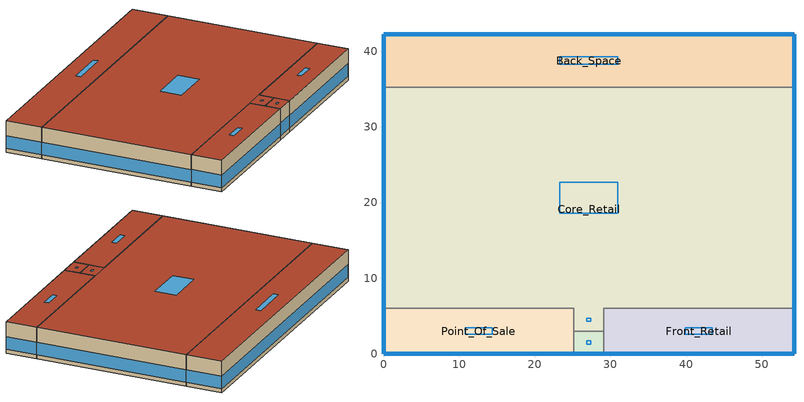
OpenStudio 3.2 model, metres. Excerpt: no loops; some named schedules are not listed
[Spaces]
Core_Retail
 floor ground: 54.27,35.27 54.27,6 29.14,6 29.14,3 25.14,3 25.14,6 0,6 0,35.27 z0
 wall outside: 54.27,6 54.27,35.27 / 0,35.27 0,6 z0:6.1
 wall to Back_Space: 54.27,35.27 0,35.27 z0:6.1
 wall to Front_Entry: 25.14,3 29.14,3 z0:6.1
 wall to Point_Of_Sale: 0,6 25.14,6 25.14,3 z0:6.1
 wall to Front_Retail: 29.14,3 29.14,6 54.27,6 z0:6.1
 window (BTAP-Ext-FixedWindow:U=0.190 SHGC=0.600): 54.27,6.03 54.27,35.24 / 0,35.24 0,6.03 z0.76:3.2
 roof outside: 29.14,3 29.14,6 25.14,6 25.14,3 z6.1; 54.27,6 54.27,35.27 0,35.27 0,6 z6.1
 skylight (BTAP-Ext-Skylights:U=0.190 SHGC=0.600): 27.42,4.29 27.42,4.71 26.85,4.71 26.85,4.29 z6.1; 30.97,18.57 30.97,22.7 23.3,22.7 23.3,18.57 z6.1
Back_Space
 floor ground: 54.27,42.27 54.27,35.27 0,35.27 0,42.27 z0
 wall outside: 54.27,35.27 54.27,42.27 0,42.27 0,35.27 z0:6.1
 window (BTAP-Ext-FixedWindow:U=0.190 SHGC=0.600): 54.27,35.3 54.27,42.24 / 0,42.24 0,35.3 z0.76:3.22; 54.24,42.27 0.03,42.27 z0.76:3.2
 roof outside: 54.27,35.27 54.27,42.27 0,42.27 0,35.27 z6.1
 skylight (BTAP-Ext-Skylights:U=0.190 SHGC=0.600): 30.97,38.28 30.97,39.26 23.3,39.26 23.3,38.28 z6.1
Front_Retail
 floor ground: 54.27,6 54.27,0 29.14,0 29.14,6 z0
 wall outside: 29.14,0 54.27,0 54.27,6 z0:6.1
 wall to Front_Entry: 29.14,3 29.14,0 z0:6.1
 window (BTAP-Ext-FixedWindow:U=0.190 SHGC=0.600): 54.27,0.03 54.27,5.97 z0.76:3.22; 29.16,0 54.24,0 z0.76:3.21
 roof outside: 54.27,0 54.27,6 29.14,6 29.14,0 z6.1
 skylight (BTAP-Ext-Skylights:U=0.190 SHGC=0.600): 43.48,2.58 43.48,3.42 39.93,3.42 39.93,2.58 z6.1
Point_Of_Sale
 floor ground: 25.14,6 25.14,0 0,0 0,6 z0
 wall outside: 0,6 0,0 25.14,0 z0:6.1
 wall to Front_Entry: 25.14,0 25.14,3 z0:6.1
 window (BTAP-Ext-FixedWindow:U=0.190 SHGC=0.600): 0.03,0 25.11,0 z0.76:3.21; 0,5.97 0,0.03 z0.76:3.22
 roof outside: 25.14,0 25.14,6 0,6 0,0 z6.1
 skylight (BTAP-Ext-Skylights:U=0.190 SHGC=0.600): 14.34,2.58 14.34,3.42 10.79,3.42 10.79,2.58 z6.1
Front_Entry
 floor ground: 29.14,3 29.14,0 25.14,0 25.14,3 z0
 wall outside: 25.14,0 29.14,0 z0:6.1
 window (BTAP-Ext-FixedWindow:U=0.190 SHGC=0.600): 25.16,0 29.11,0 z0.76:3.23
 roof outside: 29.14,0 29.14,3 25.14,3 25.14,0 z6.1
 skylight (BTAP-Ext-Skylights:U=0.190 SHGC=0.600): 27.42,1.29 27.42,1.71 26.85,1.71 26.85,1.29 z6.1
[Site]
Toronto Pearson Intl AP: Latitude {deg}=43.677; Longitude {deg}=-79.631; Time Zone {hr}=-5; Elevation {m}=173.4; Terrain=City
[Building]
RetailStandalone: North Axis {deg}=0; Default Construction Set=BTAP-Mass at hdd = 3890.0; Standards Number of Stories=1; Standards Number of Above Ground Stories=1; Standards Template=NECB2017; Standards Building Type=RetailStandalone
[Site:WaterMainsTemperature]
Calculation Method=Correlation; Annual Average Outdoor Air Temperature {C}=9.05833; Maximum Difference In Monthly Average Outdoor Air Temperatures {deltaC}=28.3
[Site:GroundTemperature:BuildingSurface]
19.527, 19.502, 19.536, 19.598, 20.002, 21.64, 22.225, 22.375, 21.449, 20.121, 19.802, 19.633
[SizingPeriod:DesignDay] Barometric Pressure {Pa}=99259; Sky Clearness=0; Rain Indicator=0; Snow Indicator=0; Day of Month=21; Daylight Saving Time Indicator=0; Humidity Indicating Type=Wetbulb; Dry-Bulb Temperature Range Modifier Type=DefaultMultipliers
Name | Maximum Dry-Bulb Temperature {C} | Daily Dry-Bulb Temperature Range {deltaC} | Humidity Indicating Conditions at Maximum Dry-Bulb | Wind Speed {m/s} | Wind Direction {deg} | Month | Day Type | Solar Model Indicator | ASHRAE Taub | ASHRAE Taud
Toronto Pearson Intl AP Ann Clg .4% Condns DB=>MWB | 31.3 | 9.7 | 22.4 | 6 | 270 | 7 | SummerDesignDay | ASHRAETau | 0.425 | 2.27
Toronto Pearson Intl AP Ann Htg 99.6% Condns DB | -18 | 0 | -18 | 5.2 | 0 | 1 | WinterDesignDay | ASHRAEClearSky
[ClimateZones]
Climate Zone Institution Name 1=ASHRAE; Climate Zone Document Name 1=ANSI/ASHRAE Standard 169; Climate Zone Document Year 1=2006; Climate Zone Institution Name 2=CEC; Climate Zone Document Name 2=California Climate Zone Descriptions; Climate Zone Document Year 2=1995
[Material:NoMass] Roughness=Smooth; Thermal Absorptance=0.9; Solar Absorptance=0.7
Name | Thermal Resistance {m2-K/W} | Visible Absorptance
Typical Carpet Pad; Typical Carpet Pad 1 | 0.21648 | 0.8
Typical Insulation 1 | 5.20402 | 0.7
Typical Insulation 2 | 3.32618 | 0.7
Typical Insulation 3 | 6.41024 | 0.7
Typical Carpet Pad 2 | 1.25503 | 0.8
Typical Carpet Pad 3; Typical Carpet Pad 4 | 2.57255 | 0.8
Typical Insulation 4 | 0.526298 | 0.7
Typical Insulation 5 | 0.526316 | 0.7
[Material]
Name | Roughness | Thickness {m} | Conductivity {W/m-K} | Density {kg/m3} | Specific Heat {J/kg-K} | Thermal Absorptance | Solar Absorptance | Visible Absorptance
G05 25mm wood | MediumSmooth | 0.0254 | 0.15 | 608 | 1630 | 0.9 | 0.5 | 0.5
100mm Normalweight concrete floor 1 | MediumSmooth | 0.1016 | 2.31 | 2322 | 832
G01 13mm gypsum board 1 | Smooth | 0.0127 | 0.16 | 800 | 1090 | 0.9 | 0.7 | 0.5
4 in. Normalweight Concrete Floor 1 | MediumRough | 0.1016 | 2.31 | 2322 | 832 | 0.9 | 0.7 | 0.7
1IN Stucco 1 | Smooth | 0.0253 | 0.6918 | 1858 | 837 | 0.9 | 0.7 | 0.92
8IN CONCRETE HW RefBldg 1 | Rough | 0.2032 | 1.311 | 2240 | 836.8 | 0.9 | 0.7 | 0.7
1/2IN Gypsum 1 | Smooth | 0.0127 | 0.16 | 784.9 | 830 | 0.9 | 0.4 | 0.4
Metal Roof Surface 1; F08 Metal surface 1 | Smooth | 0.0008 | 45.28 | 7824 | 500 | 0.9 | 0.7 | 0.7
6 in. Normalweight Concrete Floor 1; 6 in. Normalweight Concrete Floor 2; 6 in. Normalweight Concrete Floor 3 | MediumRough | 0.1524 | 2.31 | 2322 | 832 | 0.9 | 0.7 | 0.7
[Construction]
BTAP-Int-Partition; BTAP-Int-Door: G05 25mm wood
BTAP-Int-Floor: 100mm Normalweight concrete floor 1, Typical Carpet Pad
BTAP-Int-Wall: G01 13mm gypsum board 1, G01 13mm gypsum board 1
BTAP-Int-Ceiling: Typical Carpet Pad, 100mm Normalweight concrete floor 1
BTAP-Int-Window: SimpleGlazing
BTAP-Ext-Floor-Mass:U-0.183: Typical Insulation 1, 4 in. Normalweight Concrete Floor 1, Typical Carpet Pad 1
BTAP-Ext-Wall-Mass:U-0.278: 1IN Stucco 1, 8IN CONCRETE HW RefBldg 1, Typical Insulation 2, 1/2IN Gypsum 1
BTAP-Ext-Roof-Metal:U-0.156: Metal Roof Surface 1, Typical Insulation 3
BTAP-Grnd-Floor-Mass:U-0.757: 6 in. Normalweight Concrete Floor 1, Typical Carpet Pad 2
BTAP-Grnd-Wall-Mass:U-0.379: 6 in. Normalweight Concrete Floor 2, Typical Carpet Pad 3
BTAP-Grnd-Roof-Mass:U-0.379: 6 in. Normalweight Concrete Floor 3, Typical Carpet Pad 4
BTAP-Ext-FixedWindow:U=0.190 SHGC=0.600; BTAP-Ext-GlassDoors:U=0.190 SHGC=0.600; BTAP-Ext-Skylights:U=0.190 SHGC=0.600; BTAP-Ext-DaylightDomes:U=0.190 SHGC=0.600; BTAP-Ext-DaylightDiffuser:U=0.190 SHGC=0.600: SimpleGlazing:U=0.190 SHGC=0.600
BTAP-Ext-Door:U-1.9: F08 Metal surface 1, Typical Insulation 4
BTAP-Ext-OverHeadDoor:U-1.9: Typical Insulation 5
[DefaultConstructionSet]
BTAP-Mass at hdd = 3890.0: Default Exterior Surface Constructions=BTAP-Mass at hdd = 3890.0; Default Interior Surface Constructions=Default Surface Constructions 2; Default Ground Contact Surface Constructions=BTAP-Mass at hdd = 3890.0 1; Default Exterior SubSurface Constructions=BTAP-Mass at hdd = 3890.0; Default Interior SubSurface Constructions=Default Sub Surface Constructions 2; Interior Partition Construction=BTAP-Int-Partition
[DefaultSurfaceConstructions]
Name | Floor Construction | Wall Construction | Roof Ceiling Construction
Default Surface Constructions 2 | BTAP-Int-Floor | BTAP-Int-Wall | BTAP-Int-Ceiling
BTAP-Mass at hdd = 3890.0 | BTAP-Ext-Floor-Mass:U-0.183 | BTAP-Ext-Wall-Mass:U-0.278 | BTAP-Ext-Roof-Metal:U-0.156
BTAP-Mass at hdd = 3890.0 1 | BTAP-Grnd-Floor-Mass:U-0.757 | BTAP-Grnd-Wall-Mass:U-0.379 | BTAP-Grnd-Roof-Mass:U-0.379
[DefaultSubSurfaceConstructions]
Name | Fixed Window Construction | Operable Window Construction | Door Construction | Glass Door Construction | Overhead Door Construction | Skylight Construction | Tubular Daylight Dome Construction | Tubular Daylight Diffuser Construction
Default Sub Surface Constructions 2 | BTAP-Int-Window | BTAP-Int-Window | BTAP-Int-Door
BTAP-Mass at hdd = 3890.0 | BTAP-Ext-FixedWindow:U=0.190 SHGC=0.600 | BTAP-Ext-FixedWindow:U=0.190 SHGC=0.600 | BTAP-Ext-Door:U-1.9 | BTAP-Ext-GlassDoors:U=0.190 SHGC=0.600 | BTAP-Ext-OverHeadDoor:U-1.9 | BTAP-Ext-Skylights:U=0.190 SHGC=0.600 | BTAP-Ext-DaylightDomes:U=0.190 SHGC=0.600 | BTAP-Ext-DaylightDiffuser:U=0.190 SHGC=0.600
[WindowMaterial:SimpleGlazingSystem] Solar Heat Gain Coefficient=0.6; Visible Transmittance=0.21
Name | U-Factor {W/m2-K}
SimpleGlazing | 2.2
SimpleGlazing:U=0.190 SHGC=0.600 | 1.9
[Space] Building Story=Building Story 1; Part of Total Floor Area=Yes
Name | Space Type | Thermal Zone
Core_Retail | Space Function Sales area | ALL_ST=Sales area_FL=Building Story 1_SCH=C
Back_Space | Space Function Storage room < 5 m2-sch-A | ALL_ST=Storage room < 5 m2-sch-A_FL=Building Story 1_SCH=A
Front_Retail | Space Function Sales area | ALL_ST=Sales area_FL=Building Story 1_SCH=C 1
Point_Of_Sale | Space Function Sales area | ALL_ST=Sales area_FL=Building Story 1_SCH=C 2
Front_Entry | Space Function Lobby - elevator | ALL_ST=Lobby - elevator_FL=Building Story 1_SCH=C
[BuildingStory]
Building Story 1: Nominal Z Coordinate {m}=0
[SpaceType] Standards Building Type=Space Function
Name | Default Schedule Set | Design Specification Outdoor Air Object | Standards Space Type
Space Function Storage room < 5 m2-sch-A | Space Function Storage room < 5 m2-sch-A Schedule Set | Space Function Storage room < 5 m2-sch-A Ventilation | Storage room < 5 m2-sch-A
Space Function Sales area | Space Function Sales area Schedule Set | Space Function Sales area Ventilation | Sales area
Space Function Lobby - elevator | Space Function Lobby - elevator Schedule Set | Space Function Lobby - elevator Ventilation | Lobby - elevator
[People:Definition] Number of People Calculation Method=People/Area; Fraction Radiant=0.3
Name | People per Space Floor Area {person/m2}
Space Function Lobby - elevator People Definition | 0.100036
Space Function Sales area People Definition | 0.0333454
Space Function Storage room < 5 m2-sch-A People Definition | 0.0100036
[People] Work Efficiency Schedule=Work Efficiency Schedule; Clothing Insulation Schedule=Clothing Schedule; Air Velocity Schedule=Air Velocity Schedule; Multiplier=1
Name | People Definition | Space or SpaceType
Space Function Lobby - elevator People | Space Function Lobby - elevator People Definition | Space Function Lobby - elevator
Space Function Sales area People | Space Function Sales area People Definition | Space Function Sales area
Space Function Storage room < 5 m2-sch-A People | Space Function Storage room < 5 m2-sch-A People Definition | Space Function Storage room < 5 m2-sch-A
[Lights:Definition] Design Level Calculation Method=Watts/Area; Fraction Radiant=0.5; Fraction Visible=0.2
Name | Watts per Space Floor Area {W/m2}
Space Function Lobby - elevator Lights Definition | 7.29994
Space Function Sales area Lights Definition | 13.0999
Space Function Storage room < 5 m2-sch-A Lights Definition | 10.3999
[Lights] Fraction Replaceable=1
Name | Lights Definition | Space or SpaceType
Space Function Lobby - elevator Lights | Space Function Lobby - elevator Lights Definition | Space Function Lobby - elevator
Space Function Sales area Lights | Space Function Sales area Lights Definition | Space Function Sales area
Space Function Storage room < 5 m2-sch-A Lights | Space Function Storage room < 5 m2-sch-A Lights Definition | Space Function Storage room < 5 m2-sch-A
[ElectricEquipment:Definition] Design Level Calculation Method=Watts/Area; Fraction Radiant=0.5
Name | Watts per Space Floor Area {W/m2}
Space Function Lobby - elevator Elec Equip Definition; Space Function Storage room < 5 m2-sch-A Elec Equip Definition | 1.00036
Space Function Sales area Elec Equip Definition | 2.50091
[ElectricEquipment]
Name | Electric Equipment Definition | Space or SpaceType
Space Function Lobby - elevator Elec Equip | Space Function Lobby - elevator Elec Equip Definition | Space Function Lobby - elevator
Space Function Sales area Elec Equip | Space Function Sales area Elec Equip Definition | Space Function Sales area
Space Function Storage room < 5 m2-sch-A Elec Equip | Space Function Storage room < 5 m2-sch-A Elec Equip Definition | Space Function Storage room < 5 m2-sch-A
[DesignSpecification:OutdoorAir] Outdoor Air Method=Sum
Name | Outdoor Air Flow per Floor Area {m3/s-m2}
Space Function Lobby - elevator Ventilation | 0.00508
Space Function Sales area Ventilation | 0.001524
Space Function Storage room < 5 m2-sch-A Ventilation | 0.000762
[DefaultScheduleSet] People Activity Level Schedule=NECB-Activity; Infiltration Schedule=Always On
Name | Number of People Schedule | Lighting Schedule | Electric Equipment Schedule
Space Function Lobby - elevator Schedule Set | NECB-C-Occupancy | NECB-C-Lighting | NECB-C-Electric-Equipment
Space Function Sales area Schedule Set | NECB-C-Occupancy | NECB-C-Occupancy-NECB-C-Lighting-0.0-0.0-0.67-Light Ruleset | NECB-C-Electric-Equipment
Space Function Storage room < 5 m2-sch-A Schedule Set | NECB-A-Occupancy | NECB-A-Occupancy-NECB-A-Lighting-0.6-0.0-0.67-Light Ruleset | NECB-A-Electric-Equipment
[ThermostatSetpoint:DualSetpoint]
Name | Heating Setpoint Temperature Schedule | Cooling Setpoint Temperature Schedule
Space Function Sales area Thermostat 7; Space Function Sales area Thermostat 8; Space Function Sales area Thermostat 9; Space Function Lobby - elevator Thermostat 3 | NECB-C-Thermostat Setpoint-Heating | NECB-C-Thermostat Setpoint-Cooling
Space Function Storage room < 5 m2-sch-A Thermostat 3 | NECB-A-Thermostat Setpoint-Heating | NECB-A-Thermostat Setpoint-Cooling
[SpaceInfiltration:DesignFlowRate] Schedule=Always On Discrete; Design Flow Rate Calculation Method=Flow/ExteriorArea; Flow per Exterior Surface Area {m3/s-m2}=0.00025; Constant Term Coefficient=0; Temperature Term Coefficient=0; Velocity Term Coefficient=0.224; Velocity Squared Term Coefficient=0
Name | Space or SpaceType
Back_Space Infiltration | Back_Space
Core_Retail Infiltration | Core_Retail
Front_Entry Infiltration | Front_Entry
Front_Retail Infiltration | Front_Retail
Point_Of_Sale Infiltration | Point_Of_Sale
[ThermalZone] Use Ideal Air Loads=No
Name | Thermostat
ALL_ST=Sales area_FL=Building Story 1_SCH=C | Space Function Sales area Thermostat 7
ALL_ST=Storage room < 5 m2-sch-A_FL=Building Story 1_SCH=A | Space Function Storage room < 5 m2-sch-A Thermostat 3
ALL_ST=Sales area_FL=Building Story 1_SCH=C 1 | Space Function Sales area Thermostat 8
ALL_ST=Sales area_FL=Building Story 1_SCH=C 2 | Space Function Sales area Thermostat 9
ALL_ST=Lobby - elevator_FL=Building Story 1_SCH=C | Space Function Lobby - elevator Thermostat 3
[AvailabilityManager:NightCycle] Applicability Schedule=Always On Discrete; Control Type=CycleOnAny; Thermostat Tolerance {deltaC}=1; Cycling Run Time {s}=3600
Availability Manager Night Cycle 1; Availability Manager Night Cycle 2; Availability Manager Night Cycle 3; Availability Manager Night Cycle 4; Availability Manager Night Cycle 5
[HeatExchanger:AirToAir:SensibleAndLatent] Availability Schedule=Always On Discrete; Nominal Supply Air Flow Rate {m3/s}=autosize; Sensible Effectiveness at 100% Heating Air Flow=0.5; Latent Effectiveness at 100% Heating Air Flow=0.5; Sensible Effectiveness at 75% Heating Air Flow=0.5; Latent Effectiveness at 75% Heating Air Flow=0.5; Sensible Effectiveness at 100% Cooling Air Flow=0.5; Latent Effectiveness at 100% Cooling Air Flow=0.5; Sensible Effectiveness at 75% Cooling Air Flow=0.5; Latent Effectiveness at 75% Cooling Air Flow=0.5; Supply Air Outlet Temperature Control=Yes; Heat Exchanger Type=Rotary; Frost Control Type=ExhaustOnly; Threshold Temperature {C}=-23.3; Initial Defrost Time Fraction=0.167; Rate of Defrost Time Fraction Increase {1/K}=1.44; Economizer Lockout=Yes
Name | Nominal Electric Power {W}
sys_3|mixed|shr>none|sc>dx|sh>c-g|ssf>cv|zh>b-hw|zc>none|srf>none| ERV | 1800.08
sys_3|mixed|shr>none|sc>dx|sh>c-g|ssf>cv|zh>b-hw|zc>none|srf>none| 1 ERV; sys_3|mixed|shr>none|sc>dx|sh>c-g|ssf>cv|zh>b-hw|zc>none|srf>none| 2 ERV | 214.906
sys_3|mixed|shr>none|sc>dx|sh>c-g|ssf>cv|zh>b-hw|zc>none|srf>none| 3 ERV | 93.7388
sys_4|mixed|shr>none|sc>dx|sh>c-g|ssf>cv|zh>b-hw|zc>none|srf>none| ERV | 257.699
[SetpointManager:OutdoorAirPretreat] Minimum Setpoint Temperature {C}=-99; Maximum Setpoint Temperature {C}=99; Minimum Setpoint Humidity Ratio {kgWater/kgDryAir}=1e-05; Maximum Setpoint Humidity Ratio {kgWater/kgDryAir}=1
Setpoint Manager Outdoor Air Pretreat 1; Setpoint Manager Outdoor Air Pretreat 2; Setpoint Manager Outdoor Air Pretreat 3; Setpoint Manager Outdoor Air Pretreat 4; Setpoint Manager Outdoor Air Pretreat 5
[EnergyManagementSystem:Sensor]
OAT: Output Variable or Output Meter Index Key=Environment; Output Variable or Output Meter=Site Outdoor Air Drybulb Temperature
[EnergyManagementSystem:Actuator] Actuated Component Type=Schedule:Year; Actuated Component Control Type=Schedule Value
Name | Actuated Component
sys3mixedshrnonescdxshcgssfcvzhbhwzcnonesrfnoneHtgSch0 | NECB-C-Thermostat Setpoint-Heating
sys3mixedshrnonescdxshcgssfcvzhbhwzcnonesrfnoneClgSch0 | NECB-C-Thermostat Setpoint-Cooling
[EnergyManagementSystem:Program]
sys3mixedshrnonescdxshcgssfcvzhbhwzcnonesrfnoneOptimumStartProg0: IF DaylightSavings==0 && DayOfWeek>1 && Hour==5 && OAT<23.9 && OAT>1.7; SET sys3mixedshrnonescdxshcgssfcvzhbhwzcnonesrfnoneClgSch0 = 29.4; SET sys3mixedshrnonescdxshcgssfcvzhbhwzcnonesrfnoneHtgSch0 = 15.6; ELSEIF DaylightSavings==0 && DayOfWeek==1 && Hour==7 && OAT<23.9 && OAT>1.7; SET sys3mixedshrnonescdxshcgssfcvzhbhwzcnonesrfnoneClgSch0 = 29.4; SET sys3mixedshrnonescdxshcgssfcvzhbhwzcnonesrfnoneHtgSch0 = 15.6; ELSEIF DaylightSavings==1 && DayOfWeek>1 && Hour==4 && OAT<23.9 && OAT>1.7; SET sys3mixedshrnonescdxshcgssfcvzhbhwzcnonesrfnoneClgSch0 = 29.4; SET sys3mixedshrnonescdxshcgssfcvzhbhwzcnonesrfnoneHtgSch0 = 15.6; ELSEIF DaylightSavings==1 && DayOfWeek==1 && Hour==6 && OAT<23.9 && OAT>1.7; SET sys3mixedshrnonescdxshcgssfcvzhbhwzcnonesrfnoneClgSch0 = 29.4; SET sys3mixedshrnonescdxshcgssfcvzhbhwzcnonesrfnoneHtgSch0 = 15.6; ELSE; SET sys3mixedshrnonescdxshcgssfcvzhbhwzcnonesrfnoneClgSch0 = NULL; SET sys3mixedshrnonescdxshcgssfcvzhbhwzcnonesrfnoneHtgSch0 = NULL; ENDIF
[EnergyManagementSystem:ProgramCallingManager]
sys3mixedshrnonescdxshcgssfcvzhbhwzcnonesrfnoneOptimumStartCallingManager0: BeginTimestepBeforePredictor; sys3mixedshrnonescdxshcgssfcvzhbhwzcnonesrfnoneOptimumStartProg0
[Schedule:Ruleset]
Clothing Schedule: Default Day Schedule=Clothing Schedule Default Winter Clothes
Air Velocity Schedule: Default Day Schedule=Air Velocity Schedule Default
Work Efficiency Schedule: Default Day Schedule=Work Efficiency Schedule Default
NECB-C-Occupancy: Default Day Schedule=NECB-C-Occupancy Default
NECB-Activity: Default Day Schedule=NECB-Activity Default; Summer Design Day Schedule=NECB-Activity Summer Design Day; Winter Design Day Schedule=NECB-Activity Winter Design Day
NECB-C-Lighting: Default Day Schedule=NECB-C-Lighting Default
NECB-C-Electric-Equipment: Default Day Schedule=NECB-C-Electric-Equipment Default
Always On: Default Day Schedule=Always On Default
NECB-C-Thermostat Setpoint-Heating: Default Day Schedule=NECB-C-Thermostat Setpoint-Heating Default
NECB-C-Thermostat Setpoint-Cooling: Default Day Schedule=NECB-C-Thermostat Setpoint-Cooling Default
NECB-C-Occupancy-NECB-C-Lighting-0.0-0.0-0.67-Light Ruleset: Default Day Schedule=NECB-C-Occupancy-NECB-C-Lighting-0.0-0.0-0.67-Light Default
NECB-A-Occupancy: Default Day Schedule=NECB-A-Occupancy Default
NECB-A-Occupancy-NECB-A-Lighting-0.6-0.0-0.67-Light Ruleset: Default Day Schedule=NECB-A-Occupancy-NECB-A-Lighting-0.6-0.0-0.67-Light Default
NECB-A-Electric-Equipment: Default Day Schedule=NECB-A-Electric-Equipment Default
NECB-A-Thermostat Setpoint-Heating: Default Day Schedule=NECB-A-Thermostat Setpoint-Heating Default
NECB-A-Thermostat Setpoint-Cooling: Default Day Schedule=NECB-A-Thermostat Setpoint-Cooling Default
[Schedule:Day]
Clothing Schedule Default Winter Clothes; Always On Default: 24, 0, 1
Work Efficiency Schedule Default: 24, 0, 0
NECB-C-Occupancy Default: 8, 0, 0, 9, 0, 0.1, 10, 0, 0.2, 12, 0, 0.5, 16, 0, 0.7, 17, 0, 0.8, 18, 0, 0.7, 19, 0, 0.5, 21, 0, 0.3, 24, 0, 0
NECB-Activity Default; NECB-Activity Winter Design Day; NECB-Activity Summer Design Day: 24, 0, 130
NECB-C-Electric-Equipment Default; NECB-C-Occupancy-NECB-C-Lighting-0.0-0.0-0.67-Light Default: 8, 0, 0.05, 9, 0, 0.5, 19, 0, 0.9, 20, 0, 0.6, 21, 0, 0.5, 24, 0, 0.05
NECB-C-Thermostat Setpoint-Heating Default: 7, 0, 18, 8, 0, 20, 21, 0, 22, 24, 0, 18
NECB-C-Thermostat Setpoint-Cooling Default: 7, 0, 35, 21, 0, 24, 24, 0, 35
NECB-A-Thermostat Setpoint-Heating Default: 6, 0, 18, 7, 0, 20, 21, 0, 22, 24, 0, 18
NECB-A-Thermostat Setpoint-Cooling Default: 6, 0, 35, 21, 0, 24, 24, 0, 35
[Schedule:Rule] Date Specification Type=DateRange; Start Month=1; Start Day=1; End Month=12; End Day=31
Name | Schedule Ruleset | Rule Order | Day Schedule | Apply Monday | Apply Tuesday | Apply Wednesday | Apply Thursday | Apply Friday | Apply Saturday | Apply Sunday
Schedule Rule 2 | NECB-C-Occupancy | 2 | NECB-C-Occupancy Default|Wkdy Day | Yes | Yes | Yes | Yes | Yes
Schedule Rule 3 | NECB-C-Occupancy | 1 | NECB-C-Occupancy Sat Day |  |  |  |  |  | Yes
Schedule Rule 4 | NECB-C-Occupancy | 0 | NECB-C-Occupancy Sun|Hol Day |  |  |  |  |  |  | Yes
Schedule Rule 8 | NECB-C-Electric-Equipment | 2 | NECB-C-Electric-Equipment Default|Wkdy Day | Yes | Yes | Yes | Yes | Yes
Schedule Rule 9 | NECB-C-Electric-Equipment | 1 | NECB-C-Electric-Equipment Sat Day |  |  |  |  |  | Yes
Schedule Rule 10 | NECB-C-Electric-Equipment | 0 | NECB-C-Electric-Equipment Sun|Hol Day |  |  |  |  |  |  | Yes
Schedule Rule 11 | NECB-C-Thermostat Setpoint-Heating | 2 | NECB-C-Thermostat Setpoint-Heating Default|Wkdy Day | Yes | Yes | Yes | Yes | Yes
Schedule Rule 12 | NECB-C-Thermostat Setpoint-Heating | 1 | NECB-C-Thermostat Setpoint-Heating Sat Day |  |  |  |  |  | Yes
Schedule Rule 13 | NECB-C-Thermostat Setpoint-Heating | 0 | NECB-C-Thermostat Setpoint-Heating Sun|Hol Day |  |  |  |  |  |  | Yes
Schedule Rule 14 | NECB-C-Thermostat Setpoint-Cooling | 2 | NECB-C-Thermostat Setpoint-Cooling Default|Wkdy Day | Yes | Yes | Yes | Yes | Yes
Schedule Rule 15 | NECB-C-Thermostat Setpoint-Cooling | 1 | NECB-C-Thermostat Setpoint-Cooling Sat Day |  |  |  |  |  | Yes
Schedule Rule 16 | NECB-C-Thermostat Setpoint-Cooling | 0 | NECB-C-Thermostat Setpoint-Cooling Sun|Hol Day |  |  |  |  |  |  | Yes
Schedule Rule 17 | NECB-C-Occupancy-NECB-C-Lighting-0.0-0.0-0.67-Light Ruleset | 2 | NECB-C-Occupancy-NECB-C-Lighting-0.0-0.0-0.67-Default|Wkdy-Light Day | Yes | Yes | Yes | Yes | Yes
Schedule Rule 18 | NECB-C-Occupancy-NECB-C-Lighting-0.0-0.0-0.67-Light Ruleset | 1 | NECB-C-Occupancy-NECB-C-Lighting-0.0-0.0-0.67-Sat-Light Day |  |  |  |  |  | Yes
Schedule Rule 19 | NECB-C-Occupancy-NECB-C-Lighting-0.0-0.0-0.67-Light Ruleset | 0 | NECB-C-Occupancy-NECB-C-Lighting-0.0-0.0-0.67-Sun|Hol-Light Day |  |  |  |  |  |  | Yes
Schedule Rule 29 | NECB-A-Thermostat Setpoint-Heating | 2 | NECB-A-Thermostat Setpoint-Heating Default|Wkdy Day | Yes | Yes | Yes | Yes | Yes
Schedule Rule 30 | NECB-A-Thermostat Setpoint-Heating | 1 | NECB-A-Thermostat Setpoint-Heating Sat Day |  |  |  |  |  | Yes
Schedule Rule 31 | NECB-A-Thermostat Setpoint-Heating | 0 | NECB-A-Thermostat Setpoint-Heating Sun|Hol Day |  |  |  |  |  |  | Yes
Schedule Rule 32 | NECB-A-Thermostat Setpoint-Cooling | 2 | NECB-A-Thermostat Setpoint-Cooling Default|Wkdy Day | Yes | Yes | Yes | Yes | Yes
Schedule Rule 33 | NECB-A-Thermostat Setpoint-Cooling | 1 | NECB-A-Thermostat Setpoint-Cooling Sat Day |  |  |  |  |  | Yes
Schedule Rule 34 | NECB-A-Thermostat Setpoint-Cooling | 0 | NECB-A-Thermostat Setpoint-Cooling Sun|Hol Day |  |  |  |  |  |  | Yes
[Schedule:Constant]
Always On Discrete: Value=1
